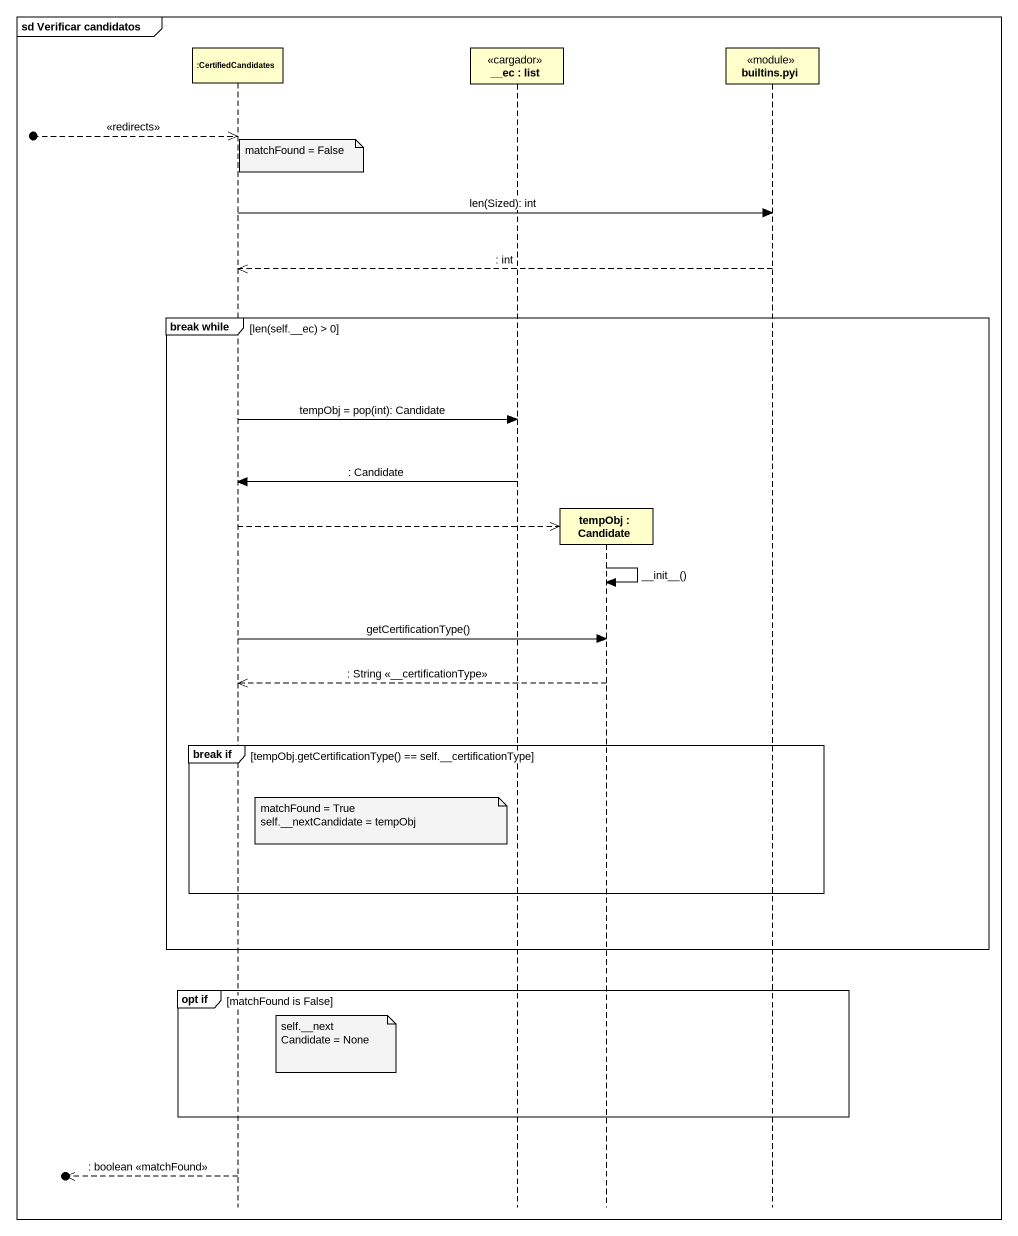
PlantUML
@startuml
mainframe sd Verificar candidatos
hide footbox
participant ":CertifiedCandidates" as CertifiedCandidates
participant "__ec : list" as ec <<cargador>>
participant "tempObj : Candidate" as tempObj
participant "builtins.pyi" as builtins_pyi <<module>>

[o-->> CertifiedCandidates : <<redirects>>
note right of CertifiedCandidates : matchFound = False
CertifiedCandidates -> builtins_pyi : len(Sized): int
builtins_pyi -->> CertifiedCandidates : : int
group break while [len(self.__ec) > 0]
  CertifiedCandidates -> ec : tempObj = pop(int): Candidate
  ec -> CertifiedCandidates : : Candidate
  CertifiedCandidates -->> tempObj **
  tempObj -> tempObj : ~__init~__()
  CertifiedCandidates -> tempObj : getCertificationType()
  tempObj -->> CertifiedCandidates : : String <<__certificationType>>
  group break if [tempObj.getCertificationType() == self.__certificationType]
    note left of ec
      matchFound = True
      self.__nextCandidate = tempObj
    end note
  end
end
group opt if [matchFound is False]
  note right of CertifiedCandidates : self.__nextCandidate = None
end
[o<<-- CertifiedCandidates : : boolean <<matchFound>>
@enduml
